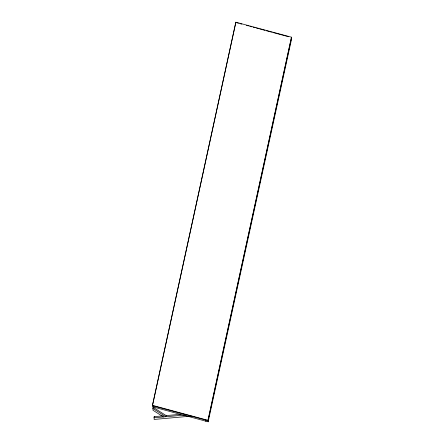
<?xml version="1.0" encoding="UTF-8"?>
<svg xmlns="http://www.w3.org/2000/svg" width="444" height="444" viewBox="0 0 444 444"><rect width="100%" height="100%" fill="white"/><g stroke="black" fill="none" stroke-linecap="round" stroke-linejoin="round"><path stroke-width="0.67" d="M152.442 405.677L235.853 22.2L291.458 37.179L291.647 38.678L208.147 421.8L152.536 406.771L152.397 405.666L235.853 22.2M163.481 416.944L152.98 410.256L152.991 407.226L166.123 415.584L180.88 414.285M191.192 416.117L154.14 419.436L154.179 416.639L163.048 415.856M166.123 415.584L165.873 416.733L152.742 408.375M208.147 421.8L207.959 420.302L291.458 37.179M291.497 37.518L208.003 420.646L152.397 405.666M153.929 417.782L186.669 414.896M236.558 22.722L238.545 23.255M239.799 23.593L241.852 24.148M246.47 25.391L248.474 25.93M249.794 26.285L251.809 26.829M253.108 27.178L255.15 27.728M256.416 28.072L258.486 28.627M259.723 28.96L265.018 30.386M266.345 30.747L271.639 32.173M272.749 32.468L288.517 36.719M152.353 405.322L207.959 420.302M205.689 420.024L205.866 421.4M153.63 405.999L153.757 406.981M154.179 416.639L154.318 417.743"/></g></svg>
